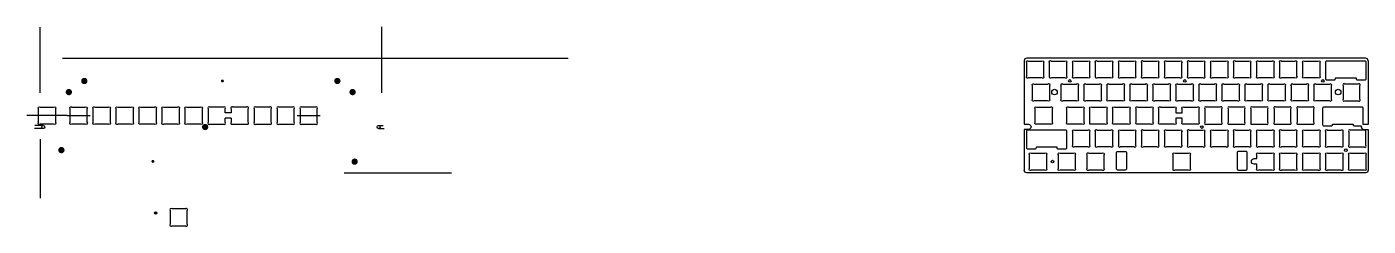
# Model space of a CAD drawing. Header units: millimetres. Extents: x 27 to 1137, y 8 to 173.
import ezdxf

# ---------------------------------------------------------------- set-up
doc = ezdxf.new("R2010")
doc.units = ezdxf.units.MM
for name, color, linetype in [('BottomSolder', 6, 'Continuous'), ('KeepOutLayer', 6, 'Continuous'), ('PadHoleLayer', 156, 'Continuous')]:
    doc.layers.add(name, color=color, linetype=linetype)

msp = doc.modelspace()

# ---------------------------------------------------------------- linework, layer by layer
for p, q in [((37.8, 118.2), (37.8, 172.6)), ((320.6, 118.2), (320.6, 172.8)), ((56.2, 146.8), (475.1, 146.8)), ((196, 101.6), (190.9, 101.6)), ((60.1, 99.4), (26.8, 99.4)), ((40.4, 91.1), (33.4, 91.1)), ((60.1, 99.4), (79.2, 99.4)), ((196, 97.2), (190.9, 97.2)), ((250.6, 99.4), (269.7, 99.4)), ((318, 91.1), (321.9, 91.1)), ((40.4, 88.7), (33.1, 88.7)), ((37.8, 79.8), (37.8, 31)), ((318, 88.7), (322.7, 88.7)), ((289.4, 52.1), (378.4, 52.1)), ((132.7, 19.4), (134.1, 18))]:
    msp.add_line(p, q)
for points in [[(1137.3, 144.8, 0.414214), (1135.3, 146.8), (854.6, 146.8, 0.414214), (852.6, 144.8), (852.6, 92.2), (856.1, 92.2, -1), (856.1, 88), (852.6, 88), (852.6, 54.1)], [(190.9, 101.6), (190.9, 105, 1), (189.5, 106.4), (178.4, 106.4, 1), (176.9, 105), (176.9, 93.8, 1), (178.4, 92.4), (189.5, 92.4, 1), (190.9, 93.8), (190.9, 97.2)], [(196, 97.2), (196, 93.8, 1), (197.4, 92.4), (208.6, 92.4, 1), (210, 93.8), (210, 105, 1), (208.6, 106.4), (197.4, 106.4, 1), (196, 105), (196, 101.6)]]:
    msp.add_lwpolyline(points, format="xyb")
at = {"color": 0}
msp.add_lwpolyline([(1137.3, 144.8), (1137.3, 92.1), (1133.2, 92.1), (1133.2, 105.4, 0.414214), (1132.2, 106.4), (1100.6, 106.4, 0.414214), (1099.6, 105.4), (1099.6, 91.9, 0.414214), (1100.6, 90.9), (1106.9, 90.9, 0.414214), (1107.9, 91.9), (1107.9, 92.4), (1124.9, 92.4), (1124.9, 91.9, 0.414214), (1125.9, 90.9), (1131.6, 90.9), (1131.6, 90, 0.414214), (1133.7, 87.9), (1137.3, 87.9), (1137.3, 54.1, -0.414214), (1135.3, 52.1), (854.6, 52.1, -0.414214), (852.6, 54.1)], format="xyb", dxfattribs=at)
for points in [[(854.6, 131.9), (854.6, 143.1, -1), (856, 144.5), (867.2, 144.5, -1), (868.6, 143.1), (868.6, 131.9, -1), (867.2, 130.5), (856, 130.5, -1)], [(873.6, 131.9), (873.6, 143.1, -1), (875.1, 144.5), (886.2, 144.5, -1), (887.6, 143.1), (887.6, 131.9, -1), (886.2, 130.5), (875.1, 130.5, -1)], [(892.7, 131.9), (892.7, 143.1, -1), (894.1, 144.5), (905.3, 144.5, -1), (906.7, 143.1), (906.7, 131.9, -1), (905.3, 130.5), (894.1, 130.5, -1)], [(911.7, 131.9), (911.7, 143.1, -1), (913.2, 144.5), (924.3, 144.5, -1), (925.7, 143.1), (925.7, 131.9, -1), (924.3, 130.5), (913.2, 130.5, -1)], [(930.8, 131.9), (930.8, 143.1, -1), (932.2, 144.5), (943.4, 144.5, -1), (944.8, 143.1), (944.8, 131.9, -1), (943.4, 130.5), (932.2, 130.5, -1)], [(949.8, 131.9), (949.8, 143.1, -1), (951.3, 144.5), (962.4, 144.5, -1), (963.8, 143.1), (963.8, 131.9, -1), (962.4, 130.5), (951.3, 130.5, -1)], [(968.9, 131.9), (968.9, 143.1, -1), (970.3, 144.5), (981.5, 144.5, -1), (982.9, 143.1), (982.9, 131.9, -1), (981.5, 130.5), (970.3, 130.5, -1)], [(987.9, 131.9), (987.9, 143.1, -1), (989.4, 144.5), (1000.5, 144.5, -1), (1001.9, 143.1), (1001.9, 131.9, -1), (1000.5, 130.5), (989.4, 130.5, -1)], [(1007, 131.9), (1007, 143.1, -1), (1008.4, 144.5), (1019.6, 144.5, -1), (1021, 143.1), (1021, 131.9, -1), (1019.6, 130.5), (1008.4, 130.5, -1)], [(1026, 131.9), (1026, 143.1, -1), (1027.5, 144.5), (1038.6, 144.5, -1), (1040, 143.1), (1040, 131.9, -1), (1038.6, 130.5), (1027.5, 130.5, -1)], [(1045.1, 131.9), (1045.1, 143.1, -1), (1046.5, 144.5), (1057.7, 144.5, -1), (1059.1, 143.1), (1059.1, 131.9, -1), (1057.7, 130.5), (1046.5, 130.5, -1)], [(1064.1, 131.9), (1064.1, 143.1, -1), (1065.6, 144.5), (1076.7, 144.5, -1), (1078.1, 143.1), (1078.1, 131.9, -1), (1076.7, 130.5), (1065.6, 130.5, -1)], [(1083.2, 131.9), (1083.2, 143.1, -1), (1084.6, 144.5), (1095.8, 144.5, -1), (1097.2, 143.1), (1097.2, 131.9, -1), (1095.8, 130.5), (1084.6, 130.5, -1)], [(859.4, 112.9), (859.4, 124.1, -1), (860.8, 125.5), (871.9, 125.5, -1), (873.4, 124.1), (873.4, 112.9, -1), (871.9, 111.5), (860.8, 111.5, -1)], [(883.2, 112.9), (883.2, 124.1, -1), (884.6, 125.5), (895.7, 125.5, -1), (897.2, 124.1), (897.2, 112.9, -1), (895.7, 111.5), (884.6, 111.5, -1)], [(902.2, 112.9), (902.2, 124.1, -1), (903.6, 125.5), (914.8, 125.5, -1), (916.2, 124.1), (916.2, 112.9, -1), (914.8, 111.5), (903.6, 111.5, -1)], [(921.3, 112.9), (921.3, 124.1, -1), (922.7, 125.5), (933.8, 125.5, -1), (935.3, 124.1), (935.3, 112.9, -1), (933.8, 111.5), (922.7, 111.5, -1)], [(940.3, 112.9), (940.3, 124.1, -1), (941.7, 125.5), (952.9, 125.5, -1), (954.3, 124.1), (954.3, 112.9, -1), (952.9, 111.5), (941.7, 111.5, -1)], [(959.4, 112.9), (959.4, 124.1, -1), (960.8, 125.5), (971.9, 125.5, -1), (973.4, 124.1), (973.4, 112.9, -1), (971.9, 111.5), (960.8, 111.5, -1)], [(978.4, 112.9), (978.4, 124.1, -1), (979.8, 125.5), (991, 125.5, -1), (992.4, 124.1), (992.4, 112.9, -1), (991, 111.5), (979.8, 111.5, -1)], [(997.5, 112.9), (997.5, 124.1, -1), (998.9, 125.5), (1010, 125.5, -1), (1011.5, 124.1), (1011.5, 112.9, -1), (1010, 111.5), (998.9, 111.5, -1)], [(1016.5, 112.9), (1016.5, 124.1, -1), (1017.9, 125.5), (1029.1, 125.5, -1), (1030.5, 124.1), (1030.5, 112.9, -1), (1029.1, 111.5), (1017.9, 111.5, -1)], [(1035.6, 112.9), (1035.6, 124.1, -1), (1037, 125.5), (1048.1, 125.5, -1), (1049.6, 124.1), (1049.6, 112.9, -1), (1048.1, 111.5), (1037, 111.5, -1)], [(1054.6, 112.9), (1054.6, 124.1, -1), (1056, 125.5), (1067.2, 125.5, -1), (1068.6, 124.1), (1068.6, 112.9, -1), (1067.2, 111.5), (1056, 111.5, -1)], [(1073.7, 112.9), (1073.7, 124.1, -1), (1075.1, 125.5), (1086.2, 125.5, -1), (1087.7, 124.1), (1087.7, 112.9, -1), (1086.2, 111.5), (1075.1, 111.5, -1)], [(1092.7, 112.9), (1092.7, 124.1, -1), (1094.1, 125.5), (1105.3, 125.5, -1), (1106.7, 124.1), (1106.7, 112.9, -1), (1105.3, 111.5), (1094.1, 111.5, -1)], [(1130.5, 112.9), (1130.5, 124.1, 1), (1129.1, 125.5), (1117.9, 125.5, 1), (1116.5, 124.1), (1116.5, 112.9, 1), (1117.9, 111.5), (1129.1, 111.5, 1)], [(36.5, 93.8), (36.5, 105, -1), (37.9, 106.4), (49, 106.4, -1), (50.5, 105), (50.5, 93.8, -1), (49, 92.4), (37.9, 92.4, -1)], [(62.6, 93.8), (62.6, 105, -1), (64.1, 106.4), (75.2, 106.4, -1), (76.6, 105), (76.6, 93.8, -1), (75.2, 92.4), (64.1, 92.4, -1)], [(81.7, 93.8), (81.7, 105, -1), (83.1, 106.4), (94.3, 106.4, -1), (95.7, 105), (95.7, 93.8, -1), (94.3, 92.4), (83.1, 92.4, -1)], [(100.7, 93.8), (100.7, 105, -1), (102.2, 106.4), (113.3, 106.4, -1), (114.7, 105), (114.7, 93.8, -1), (113.3, 92.4), (102.2, 92.4, -1)], [(119.8, 93.8), (119.8, 105, -1), (121.2, 106.4), (132.4, 106.4, -1), (133.8, 105), (133.8, 93.8, -1), (132.4, 92.4), (121.2, 92.4, -1)], [(138.8, 93.8), (138.8, 105, -1), (140.3, 106.4), (151.4, 106.4, -1), (152.8, 105), (152.8, 93.8, -1), (151.4, 92.4), (140.3, 92.4, -1)], [(157.9, 93.8), (157.9, 105, -1), (159.3, 106.4), (170.5, 106.4, -1), (171.9, 105), (171.9, 93.8, -1), (170.5, 92.4), (159.3, 92.4, -1)], [(229, 93.8), (229, 105, 1), (227.6, 106.4), (216.5, 106.4, 1), (215, 105), (215, 93.8, 1), (216.5, 92.4), (227.6, 92.4, 1)], [(248.1, 93.8), (248.1, 105, 1), (246.7, 106.4), (235.5, 106.4, 1), (234.1, 105), (234.1, 93.8, 1), (235.5, 92.4), (246.7, 92.4, 1)], [(267.1, 93.8), (267.1, 105, 1), (265.7, 106.4), (254.6, 106.4, 1), (253.1, 105), (253.1, 93.8, 1), (254.6, 92.4), (265.7, 92.4, 1)], [(861.7, 93.8), (861.7, 105, -1), (863.1, 106.4), (874.3, 106.4, -1), (875.7, 105), (875.7, 93.8, -1), (874.3, 92.4), (863.1, 92.4, -1)], [(887.9, 93.8), (887.9, 105, -1), (889.3, 106.4), (900.5, 106.4, -1), (901.9, 105), (901.9, 93.8, -1), (900.5, 92.4), (889.3, 92.4, -1)], [(907, 93.8), (907, 105, -1), (908.4, 106.4), (919.6, 106.4, -1), (921, 105), (921, 93.8, -1), (919.6, 92.4), (908.4, 92.4, -1)], [(926, 93.8), (926, 105, -1), (927.4, 106.4), (938.6, 106.4, -1), (940, 105), (940, 93.8, -1), (938.6, 92.4), (927.4, 92.4, -1)], [(945.1, 93.8), (945.1, 105, -1), (946.5, 106.4), (957.7, 106.4, -1), (959.1, 105), (959.1, 93.8, -1), (957.7, 92.4), (946.5, 92.4, -1)], [(983.2, 97.2), (978.1, 97.2), (978.1, 93.8, -1), (976.7, 92.4), (965.5, 92.4, -1), (964.1, 93.8), (964.1, 105, -1), (965.5, 106.4), (976.7, 106.4, -1), (978.1, 105), (978.1, 101.6), (983.2, 101.6), (983.2, 105, -1), (984.6, 106.4), (995.8, 106.4, -1), (997.2, 105), (997.2, 93.8, -1), (995.8, 92.4), (984.6, 92.4, -1), (983.2, 93.8)], [(1016.2, 93.8), (1016.2, 105, 1), (1014.8, 106.4), (1003.6, 106.4, 1), (1002.2, 105), (1002.2, 93.8, 1), (1003.6, 92.4), (1014.8, 92.4, 1)], [(1035.3, 93.8), (1035.3, 105, 1), (1033.9, 106.4), (1022.7, 106.4, 1), (1021.3, 105), (1021.3, 93.8, 1), (1022.7, 92.4), (1033.9, 92.4, 1)], [(1054.3, 93.8), (1054.3, 105, 1), (1052.9, 106.4), (1041.7, 106.4, 1), (1040.3, 105), (1040.3, 93.8, 1), (1041.7, 92.4), (1052.9, 92.4, 1)], [(1073.4, 93.8), (1073.4, 105, 1), (1072, 106.4), (1060.8, 106.4, 1), (1059.4, 105), (1059.4, 93.8, 1), (1060.8, 92.4), (1072, 92.4, 1)], [(1092.4, 93.8), (1092.4, 105, 1), (1091, 106.4), (1079.8, 106.4, 1), (1078.4, 105), (1078.4, 93.8, 1), (1079.8, 92.4), (1091, 92.4, 1)], [(892.7, 74.8), (892.7, 86, -1), (894.1, 87.4), (905.3, 87.4, -1), (906.7, 86), (906.7, 74.8, -1), (905.3, 73.4), (894.1, 73.4, -1)], [(911.7, 74.8), (911.7, 86, -1), (913.2, 87.4), (924.3, 87.4, -1), (925.7, 86), (925.7, 74.8, -1), (924.3, 73.4), (913.2, 73.4, -1)], [(930.8, 74.8), (930.8, 86, -1), (932.2, 87.4), (943.4, 87.4, -1), (944.8, 86), (944.8, 74.8, -1), (943.4, 73.4), (932.2, 73.4, -1)], [(949.8, 74.8), (949.8, 86, -1), (951.3, 87.4), (962.4, 87.4, -1), (963.8, 86), (963.8, 74.8, -1), (962.4, 73.4), (951.3, 73.4, -1)], [(968.9, 74.8), (968.9, 86, -1), (970.3, 87.4), (981.5, 87.4, -1), (982.9, 86), (982.9, 74.8, -1), (981.5, 73.4), (970.3, 73.4, -1)], [(987.9, 74.8), (987.9, 86, -1), (989.4, 87.4), (1000.5, 87.4, -1), (1001.9, 86), (1001.9, 74.8, -1), (1000.5, 73.4), (989.4, 73.4, -1)], [(1007, 74.8), (1007, 86, -1), (1008.4, 87.4), (1019.6, 87.4, -1), (1021, 86), (1021, 74.8, -1), (1019.6, 73.4), (1008.4, 73.4, -1)], [(1026, 74.8), (1026, 86, -1), (1027.5, 87.4), (1038.6, 87.4, -1), (1040, 86), (1040, 74.8, -1), (1038.6, 73.4), (1027.5, 73.4, -1)], [(1045.1, 74.8), (1045.1, 86, -1), (1046.5, 87.4), (1057.7, 87.4, -1), (1059.1, 86), (1059.1, 74.8, -1), (1057.7, 73.4), (1046.5, 73.4, -1)], [(1064.1, 74.8), (1064.1, 86, -1), (1065.6, 87.4), (1076.7, 87.4, -1), (1078.1, 86), (1078.1, 74.8, -1), (1076.7, 73.4), (1065.6, 73.4, -1)], [(1083.2, 74.8), (1083.2, 86, -1), (1084.6, 87.4), (1095.8, 87.4, -1), (1097.2, 86), (1097.2, 74.8, -1), (1095.8, 73.4), (1084.6, 73.4, -1)], [(1102.2, 74.8), (1102.2, 86, -1), (1103.7, 87.4), (1114.8, 87.4, -1), (1116.2, 86), (1116.2, 74.8, -1), (1114.8, 73.4), (1103.7, 73.4, -1)], [(1122.7, 87.4, 1), (1121.3, 86), (1121.3, 74.8, 1), (1122.7, 73.4), (1133.9, 73.4, 1), (1135.3, 74.8), (1135.3, 86.4, 0.414214), (1134.3, 87.4)], [(857, 55.7), (857, 66.9, -1), (858.4, 68.3), (869.6, 68.3, -1), (871, 66.9), (871, 55.7, -1), (869.6, 54.3), (858.4, 54.3, -1)], [(880.8, 55.7), (880.8, 66.9, -1), (882.2, 68.3), (893.4, 68.3, -1), (894.8, 66.9), (894.8, 55.7, -1), (893.4, 54.3), (882.2, 54.3, -1)], [(904.6, 55.7), (904.6, 66.9, -1), (906, 68.3), (917.2, 68.3, -1), (918.6, 66.9), (918.6, 55.7, -1), (917.2, 54.3), (906, 54.3, -1)], [(976, 55.7), (976, 66.9, -1), (977.4, 68.3), (988.6, 68.3, -1), (990, 66.9), (990, 55.7, -1), (988.6, 54.3), (977.4, 54.3, -1)], [(1045.1, 63.8), (1045.1, 66.9, -1), (1046.5, 68.3), (1057.7, 68.3, -1), (1059.1, 66.9), (1059.1, 55.7, -1), (1057.7, 54.3), (1046.5, 54.3, -1), (1045.1, 55.7), (1045.1, 59.2), (1042.9, 59.2, -1), (1042.9, 63.8)], [(1064.1, 55.7), (1064.1, 66.9, -1), (1065.6, 68.3), (1076.7, 68.3, -1), (1078.1, 66.9), (1078.1, 55.7, -1), (1076.7, 54.3), (1065.6, 54.3, -1)], [(1083.2, 55.7), (1083.2, 66.9, -1), (1084.6, 68.3), (1095.8, 68.3, -1), (1097.2, 66.9), (1097.2, 55.7, -1), (1095.8, 54.3), (1084.6, 54.3, -1)], [(1102.2, 55.7), (1102.2, 66.9, -1), (1103.7, 68.3), (1114.8, 68.3, -1), (1116.2, 66.9), (1116.2, 55.7, -1), (1114.8, 54.3), (1103.7, 54.3, -1)], [(1121.3, 55.7), (1121.3, 66.9, -1), (1122.7, 68.3), (1133.9, 68.3, -1), (1135.3, 66.9), (1135.3, 55.7, -1), (1133.9, 54.3), (1122.7, 54.3, -1)], [(159.5, 9.6), (159.5, 20.8, 1), (158.1, 22.2), (147, 22.2, 1), (145.5, 20.8), (145.5, 9.6, 1), (147, 8.2), (158.1, 8.2, 1)]]:
    msp.add_lwpolyline(points, format="xyb", close=True)
for points in [[(1103, 129), (1109.2, 129, 0.414214), (1110.2, 130), (1110.2, 130.5), (1127.3, 130.5), (1127.3, 130, 0.414214), (1128.3, 129), (1134.6, 129, 0.414214), (1135.6, 130), (1135.6, 143.5, 0.414214), (1134.6, 144.5), (1103, 144.5, 0.414214), (1102, 143.5), (1102, 130, 0.414214)], [(855.3, 71.9), (861.6, 71.9, 0.414214), (862.6, 72.9), (862.6, 73.4), (879.6, 73.4), (879.6, 72.9, 0.414214), (880.6, 71.9), (886.9, 71.9, 0.414214), (887.9, 72.9), (887.9, 86.4, 0.414214), (886.9, 87.4), (855.3, 87.4, 0.414214), (854.3, 86.4), (854.3, 72.9, 0.414214)], [(929.9, 69.8), (936.2, 69.8, -0.414214), (937.2, 68.8), (937.2, 55.3, -0.414214), (936.2, 54.3), (929.9, 54.3, -0.414214), (928.9, 55.3), (928.9, 68.8, -0.414214)], [(1036.2, 69.8), (1029.9, 69.8, 0.414214), (1028.9, 68.8), (1028.9, 55.3, 0.414214), (1029.9, 54.3), (1036.2, 54.3, 0.414214), (1037.2, 55.3), (1037.2, 68.8, 0.414214)]]:
    msp.add_lwpolyline(points, format="xyb", close=True, dxfattribs=at)
for centre, radius in [((890.2, 128), 1.1), ((985.4, 128), 1.1), ((1099.7, 128), 1.1), ((877.6, 118.8), 2.3), ((1112.5, 118.8), 2.3), ((40.4, 89.9), 1.24), ((318, 89.9), 1.24), ((999.7, 89.9), 1.1), ((1118.8, 70.8), 1.1), ((875.9, 61.3), 1.1), ((133.4, 18.7), 1)]:
    msp.add_circle(centre, radius)
at = {"layer": 'BottomSolder', "const_width": 2.6}
for points in [[(73.1, 128, 1), (75.7, 128, 1)], [(282.6, 128, 1), (285.2, 128, 1)], [(60.3, 118.8, 1), (62.9, 118.8, 1)], [(295.2, 118.8, 1), (297.8, 118.8, 1)], [(173.1, 89.9, 1), (175.7, 89.9, 1)], [(54.1, 70.8, 1), (56.7, 70.8, 1)], [(296.9, 61.3, 1), (299.5, 61.3, 1)]]:
    msp.add_lwpolyline(points, format="xyb", close=True, dxfattribs=at)
at = {"layer": 'KeepOutLayer', "const_width": 0.00635}
for points in [[(37.8, 91.6), (37.8, 144.8)], [(39.8, 146.8), (318.6, 146.8)], [(320.6, 91.6), (320.6, 144.8)], [(38.3, 91.1), (40.4, 91.1)], [(318, 91.1), (320.1, 91.1)], [(37.8, 54.1), (37.8, 88.2)], [(38.3, 88.7), (40.4, 88.7)], [(318, 88.7), (320.1, 88.7)], [(320.6, 54.1), (320.6, 88.2)], [(39.8, 52.1), (318.6, 52.1)]]:
    msp.add_lwpolyline(points, dxfattribs=at)
at = {"layer": 'KeepOutLayer', "const_width": 0.00317}
for points in [[(37.8, 91.6, 1), (37.8, 91.6, 1)], [(37.8, 91.6, 1), (37.8, 91.6, 1)], [(38.3, 91.1, 1), (38.3, 91.1, 1)], [(38.3, 91.1, 1), (38.3, 91.1, 1)], [(40.4, 91.1, 1), (40.4, 91.1, 1)], [(40.4, 91.1, 1), (40.4, 91.1, 1)], [(318, 91.1, 1), (318, 91.1, 1)], [(318, 91.1, 1), (318, 91.1, 1)], [(320.1, 91.1, 1), (320.1, 91.1, 1)], [(320.1, 91.1, 1), (320.1, 91.1, 1)], [(320.6, 91.6, 1), (320.6, 91.6, 1)], [(320.6, 91.6, 1), (320.6, 91.6, 1)], [(37.8, 88.2, 1), (37.8, 88.2, 1)], [(37.8, 88.2, 1), (37.8, 88.2, 1)], [(38.3, 88.7, 1), (38.3, 88.7, 1)], [(38.3, 88.7, 1), (38.3, 88.7, 1)], [(40.4, 88.7, 1), (40.4, 88.7, 1)], [(40.4, 88.7, 1), (40.4, 88.7, 1)], [(318, 88.7, 1), (318, 88.7, 1)], [(318, 88.7, 1), (318, 88.7, 1)], [(320.1, 88.7, 1), (320.1, 88.7, 1)], [(320.1, 88.7, 1), (320.1, 88.7, 1)], [(320.6, 88.2, 1), (320.6, 88.2, 1)], [(320.6, 88.2, 1), (320.6, 88.2, 1)]]:
    msp.add_lwpolyline(points, format="xyb", close=True, dxfattribs=at)
at = {"layer": 'KeepOutLayer', "const_width": 0.00635}
for points in [[(38.3, 91.1, -0.414214), (37.8, 91.6)], [(40.4, 91.1, -1), (40.4, 88.7)], [(318, 88.7, -1), (318, 91.1)], [(320.6, 91.6, -0.414214), (320.1, 91.1)], [(37.8, 88.2, -0.414214), (38.3, 88.7)], [(320.1, 88.7, -0.414214), (320.6, 88.2)]]:
    msp.add_lwpolyline(points, format="xyb", dxfattribs=at)
at = {"layer": 'PadHoleLayer'}
for points, const_width in [([(73.5, 128.9), (75.4, 128.9, -1), (75.4, 127.1), (73.5, 127.1, -1)], 0.625), ([(188.1, 128, 1), (189.3, 128, 1)], 1.25), ([(283, 128.9), (284.9, 128.9, -1), (284.9, 127.1), (283, 127.1, -1)], 0.625), ([(60.7, 119.8), (62.6, 119.8, -1), (62.6, 117.9), (60.7, 117.9, -1)], 0.625), ([(295.5, 119.8), (297.4, 119.8, -1), (297.4, 117.9), (295.5, 117.9, -1)], 0.625), ([(54.4, 71.8), (56.3, 71.8, -1), (56.3, 69.9), (54.4, 69.9, -1)], 0.625), ([(130.6, 61.5, 1), (131.8, 61.5, 1)], 1.25), ([(297.3, 62.3), (299.2, 62.3, -1), (299.2, 60.4), (297.3, 60.4, -1)], 0.625)]:
    msp.add_lwpolyline(points, format="xyb", close=True, dxfattribs=dict(at, const_width=const_width))

doc.saveas('drawing.dxf')
